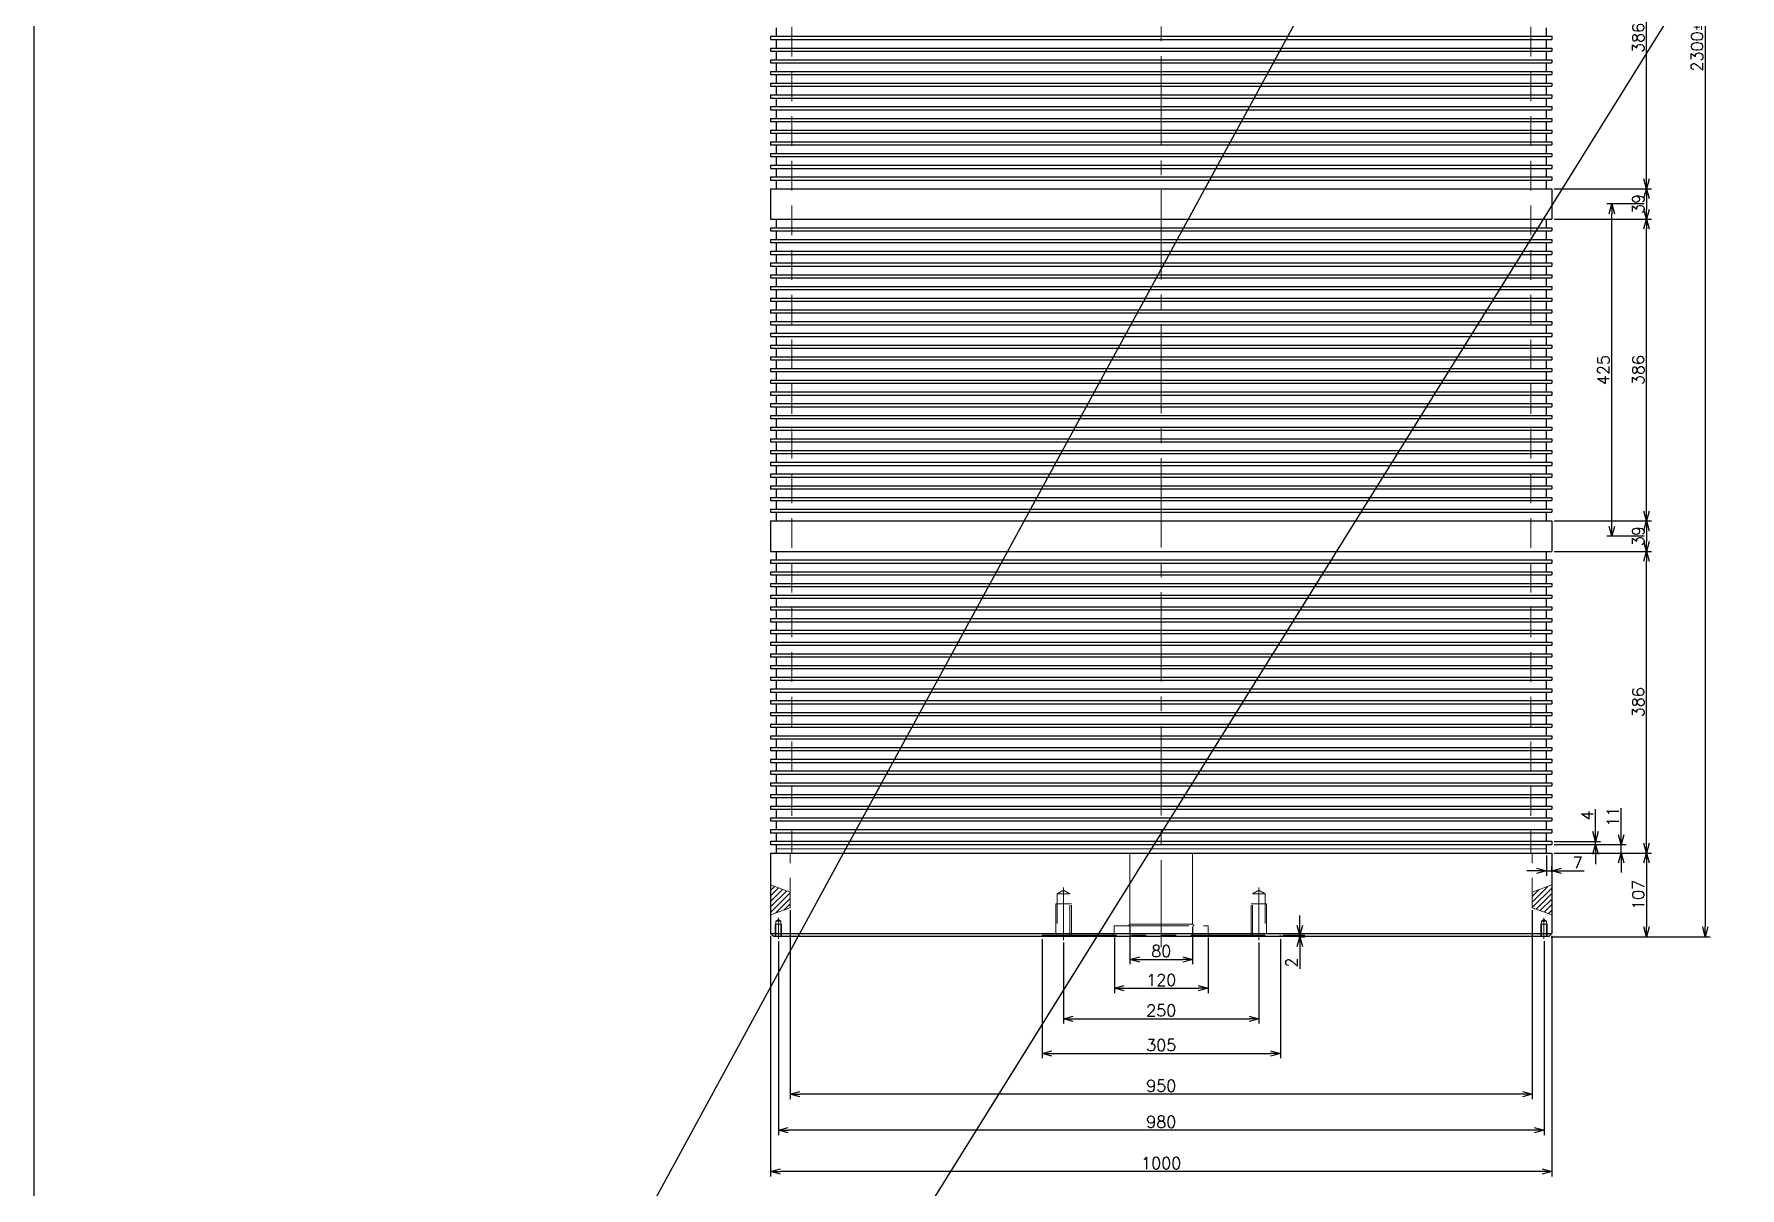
# Model space of a CAD drawing. Header units: millimetres. Extents: x -16130 to 36813, y -8099 to 27484.
# Drawn here: x -184 to 2000, y 17431 to 18907 of the extents above; entities that cross this region are included whole.
import ezdxf

# ---------------------------------------------------------------- set-up
doc = ezdxf.new("R2010")
doc.units = ezdxf.units.MM
doc.header["$LTSCALE"] = 6
doc.header["$PDMODE"] = 99
doc.header["$PDSIZE"] = 1
for name, pattern in [('CENTER2', [28.575, 19.05, -3.175, 3.175, -3.175]), ('HIDDEN', [9.525, 6.35, -3.175]), ('PHANTOM2', [31.75, 15.875, -3.175, 3.175, -3.175, 3.175, -3.175])]:
    doc.linetypes.add(name, pattern=pattern)
for name, color, linetype, lineweight in [('04_HIDDEN', 2, 'HIDDEN', 13), ('05_CENTER', 4, 'CENTER2', 13), ('06_PHANTOM', 2, 'PHANTOM2', 13), ('08_DIM', 3, 'Continuous', 13)]:
    doc.layers.add(name, color=color, linetype=linetype, lineweight=lineweight)
doc.layers.add('10_DRAFT', color=8, linetype='Continuous', lineweight=0, plot=False)
doc.styles.add('KSS_TXT', font='txt.shx', dxfattribs={"bigfont": 'extfont2.shx'})
doc.dimstyles.new('KSS_DIM', dxfattribs={"dimtxt": 3, "dimasz": 2.5, "dimexe": 1.25, "dimexo": 0.625, "dimtad": 1, "dimdsep": 46, "dimtxsty": 'KSS_TXT', "dimblk": 'OPEN30', "dimcen": 0, "dimazin": 2, "dimtfac": 0.75, "dimtmove": 0, "dimatfit": 3, "dimldrblk": 'OPEN30', "dimfxl": 1, "dimtolj": 1, "dimarcsym": 0})
pattern_1 = [(45, (-1256.782, -15543.1433), (-3.5355339, 3.5355339), [])]

# ---------------------------------------------------------------- blocks, each defined once
blk = doc.blocks.new('_Open30')
at = {"color": 0, "linetype": 'ByBlock', "lineweight": -2}
for p, q in [((-1, 0.27), (0, 0)), ((0, 0), (-1, -0.27)), ((0, 0), (-1, 0))]:
    blk.add_line(p, q, dxfattribs=at)
blk = doc.blocks.new('*D661')
at = {"layer": '08_DIM', "color": 0, "lineweight": -2, "transparency": 16777216}
for p, q in [((1133.8, 17744.6), (1133.8, 17640.9)), ((1383.8, 17744.6), (1383.8, 17640.9)), ((1146.3, 17647.1), (1371.3, 17647.1))]:
    blk.add_line(p, q, dxfattribs=at)
at = {"layer": 'Defpoints', "color": 0, "transparency": 16777216}
for p in [(1133.8, 17747.7), (1383.8, 17747.7), (1383.8, 17647.1)]:
    blk.add_point(p, dxfattribs=at)
at = {"layer": '08_DIM', "color": 0, "lineweight": -2, "transparency": 16777216, "xscale": 12.5, "yscale": 12.5, "zscale": 12.5, "rotation": 180}
blk.add_blockref('_Open30', (1133.8, 17647.1), dxfattribs=at)
at = {"layer": '08_DIM', "color": 0, "lineweight": -2, "transparency": 16777216, "xscale": 12.5, "yscale": 12.5, "zscale": 12.5}
blk.add_blockref('_Open30', (1383.8, 17647.1), dxfattribs=at)
at = {"layer": '08_DIM', "color": 0, "transparency": 16777216, "insert": (1258.8, 17657.7), "char_height": 15, "attachment_point": 5, "style": 'KSS_TXT'}
blk.add_mtext('\\A1;250', dxfattribs=at)
blk = doc.blocks.new('*D842')
at = {"layer": '08_DIM', "color": 0, "lineweight": -2, "transparency": 16777216}
for p, q in [((1436.4, 17766.6), (1436.4, 17779.1)), ((1414.4, 17754.1), (1442.7, 17754.1)), ((1436.4, 17754.1), (1436.4, 17752.1)), ((1437.3, 17752.1), (1442.7, 17752.1)), ((1436.4, 17739.6), (1436.4, 17710.9))]:
    blk.add_line(p, q, dxfattribs=at)
at = {"layer": 'Defpoints', "color": 0, "transparency": 16777216}
for p in [(1411.3, 17754.1), (1434.2, 17752.1), (1436.4, 17752.1)]:
    blk.add_point(p, dxfattribs=at)
at = {"layer": '08_DIM', "color": 0, "lineweight": -2, "transparency": 16777216, "xscale": 12.5, "yscale": 12.5, "zscale": 12.5}
for p, rotation in [((1436.4, 17754.1), 270), ((1436.4, 17752.1), 90)]:
    blk.add_blockref('_Open30', p, dxfattribs=dict(at, rotation=rotation))
at = {"layer": '08_DIM', "color": 0, "transparency": 16777216, "insert": (1425.8, 17719), "char_height": 15, "attachment_point": 5, "rotation": 90, "style": 'KSS_TXT'}
blk.add_mtext('\\A1;2', dxfattribs=at)
blk = doc.blocks.new('*D843')
at = {"layer": '08_DIM', "color": 0, "lineweight": -2, "transparency": 16777216}
for p, q in [((1198.8, 17751), (1198.8, 17679.8)), ((1318.8, 17751), (1318.8, 17679.8)), ((1211.3, 17686.1), (1306.3, 17686.1))]:
    blk.add_line(p, q, dxfattribs=at)
at = {"layer": 'Defpoints', "color": 0, "transparency": 16777216}
for p in [(1198.8, 17754.1), (1318.8, 17754.1), (1318.8, 17686.1)]:
    blk.add_point(p, dxfattribs=at)
at = {"layer": '08_DIM', "color": 0, "lineweight": -2, "transparency": 16777216, "xscale": 12.5, "yscale": 12.5, "zscale": 12.5, "rotation": 180}
blk.add_blockref('_Open30', (1198.8, 17686.1), dxfattribs=at)
at = {"layer": '08_DIM', "color": 0, "lineweight": -2, "transparency": 16777216, "xscale": 12.5, "yscale": 12.5, "zscale": 12.5}
blk.add_blockref('_Open30', (1318.8, 17686.1), dxfattribs=at)
at = {"layer": '08_DIM', "color": 0, "transparency": 16777216, "insert": (1258.8, 17696.7), "char_height": 15, "attachment_point": 5, "style": 'KSS_TXT'}
blk.add_mtext('\\A1;120', dxfattribs=at)
blk = doc.blocks.new('*D844')
at = {"layer": '08_DIM', "color": 0, "lineweight": -2, "transparency": 16777216}
for p, q in [((1106.3, 17749), (1106.3, 17596.5)), ((1411.3, 17749), (1411.3, 17596.5)), ((1118.8, 17602.8), (1398.8, 17602.8))]:
    blk.add_line(p, q, dxfattribs=at)
at = {"layer": 'Defpoints', "color": 0, "transparency": 16777216}
for p in [(1106.3, 17752.1), (1411.3, 17752.1), (1411.3, 17602.8)]:
    blk.add_point(p, dxfattribs=at)
at = {"layer": '08_DIM', "color": 0, "lineweight": -2, "transparency": 16777216, "xscale": 12.5, "yscale": 12.5, "zscale": 12.5, "rotation": 180}
blk.add_blockref('_Open30', (1106.3, 17602.8), dxfattribs=at)
at = {"layer": '08_DIM', "color": 0, "lineweight": -2, "transparency": 16777216, "xscale": 12.5, "yscale": 12.5, "zscale": 12.5}
blk.add_blockref('_Open30', (1411.3, 17602.8), dxfattribs=at)
at = {"layer": '08_DIM', "color": 0, "transparency": 16777216, "insert": (1258.8, 17613.4), "char_height": 15, "attachment_point": 5, "style": 'KSS_TXT'}
blk.add_mtext('\\A1;305', dxfattribs=at)
blk = doc.blocks.new('A$C28E10C10_1_1_1')
h = blk.add_hatch()
h.set_pattern_fill('_USER', color=3, scale=5, angle=225, style=0, pattern_type=0)
h.set_pattern_definition(pattern_1)
h.paths.add_polyline_path([(-500, 25.9), (-475, 35), (-475, 55), (-500, 64.1)])
h = blk.add_hatch()
h.set_pattern_fill('_USER', color=3, scale=5, angle=315, style=0, pattern_type=0)
h.set_pattern_definition(pattern_1)
h.paths.add_polyline_path([(500, 25.9), (475, 35), (475, 55), (500, 64.1)])
at = {"color": 0}
for p, q in [((-493, 1161), (-493, 1150)), ((493, 1161), (493, 1150)), ((-500, 1150), (500, 1150)), ((-500, 1150), (-500, 1146)), ((-500, 1146), (500, 1146)), ((-493, 1146), (-493, 1135)), ((493, 1146), (493, 1135)), ((500, 1150), (500, 1146)), ((-500, 1135), (500, 1135)), ((-500, 1135), (-500, 1131)), ((-500, 1131), (500, 1131)), ((-500, 1120), (500, 1120)), ((-500, 1120), (-500, 1116)), ((-500, 1116), (500, 1116)), ((-493, 1131), (-493, 1120)), ((-493, 1116), (-493, 1105)), ((493, 1131), (493, 1120)), ((493, 1116), (493, 1105)), ((500, 1135), (500, 1131)), ((500, 1120), (500, 1116)), ((-500, 1105), (500, 1105)), ((-500, 1105), (-500, 1101)), ((-500, 1101), (500, 1101)), ((-493, 1101), (-493, 1090)), ((493, 1101), (493, 1090)), ((500, 1105), (500, 1101)), ((-500, 1090), (500, 1090)), ((-500, 1090), (-500, 1086)), ((-500, 1086), (500, 1086)), ((-500, 1075), (500, 1075)), ((-500, 1075), (-500, 1071)), ((-500, 1071), (500, 1071)), ((-493, 1086), (-493, 1075)), ((-493, 1071), (-493, 1060)), ((493, 1086), (493, 1075)), ((493, 1071), (493, 1060)), ((500, 1090), (500, 1086)), ((500, 1075), (500, 1071)), ((-500, 1060), (500, 1060)), ((-500, 1060), (-500, 1056)), ((-500, 1056), (500, 1056)), ((-493, 1056), (-493, 1045)), ((493, 1056), (493, 1045)), ((500, 1060), (500, 1056)), ((-500, 1045), (500, 1045)), ((-500, 1045), (-500, 1041)), ((-500, 1041), (500, 1041)), ((-500, 1030), (500, 1030)), ((-500, 1030), (-500, 1026)), ((-493, 1041), (-493, 1030)), ((493, 1041), (493, 1030)), ((500, 1045), (500, 1041)), ((500, 1030), (500, 1026)), ((-500, 1026), (500, 1026)), ((-500, 1015), (500, 1015)), ((-500, 1015), (-500, 1011)), ((-500, 1011), (500, 1011)), ((-493, 1026), (-493, 1015)), ((-493, 1011), (-493, 1000)), ((493, 1026), (493, 1015)), ((493, 1011), (493, 1000)), ((500, 1015), (500, 1011)), ((-500, 1000), (500, 1000)), ((-500, 1000), (-500, 996)), ((-500, 996), (500, 996)), ((-500, 985), (500, 985)), ((-500, 985), (-500, 981)), ((-493, 996), (-493, 985)), ((493, 996), (493, 985)), ((500, 1000), (500, 996)), ((500, 985), (500, 981)), ((-500, 981), (500, 981)), ((-500, 970), (500, 970)), ((-500, 970), (-500, 966)), ((-500, 966), (500, 966)), ((-493, 981), (-493, 970)), ((-493, 966), (-493, 955)), ((493, 981), (493, 970)), ((493, 966), (493, 955)), ((500, 970), (500, 966)), ((-500, 955), (-500, 916)), ((-500, 955), (500, 955)), ((500, 955), (500, 916)), ((-500, 916), (500, 916)), ((-500, 916), (500, 916)), ((-500, 905), (-500, 901)), ((-500, 905), (500, 905)), ((-500, 901), (500, 901)), ((-493, 916), (-493, 905)), ((-493, 901), (-493, 890)), ((493, 916), (493, 905)), ((493, 901), (493, 890)), ((500, 905), (500, 901)), ((-500, 890), (-500, 886)), ((-500, 890), (500, 890)), ((-500, 886), (500, 886)), ((-500, 875), (500, 875)), ((-500, 875), (-500, 871)), ((-493, 886), (-493, 875)), ((493, 886), (493, 875)), ((500, 890), (500, 886)), ((500, 875), (500, 871)), ((-500, 871), (500, 871)), ((-500, 860), (500, 860)), ((-500, 860), (-500, 856)), ((-500, 856), (500, 856)), ((-493, 871), (-493, 860)), ((-493, 856), (-493, 845)), ((493, 871), (493, 860)), ((493, 856), (493, 845)), ((500, 860), (500, 856)), ((-500, 845), (500, 845)), ((-500, 845), (-500, 841)), ((-500, 841), (500, 841)), ((-500, 830), (500, 830)), ((-500, 830), (-500, 826)), ((-493, 841), (-493, 830)), ((493, 841), (493, 830)), ((500, 845), (500, 841)), ((500, 830), (500, 826)), ((-500, 826), (500, 826)), ((-500, 815), (500, 815)), ((-500, 815), (-500, 811)), ((-500, 811), (500, 811)), ((-493, 826), (-493, 815)), ((-493, 811), (-493, 800)), ((493, 826), (493, 815)), ((493, 811), (493, 800)), ((500, 815), (500, 811)), ((-500, 800), (500, 800)), ((-500, 800), (-500, 796)), ((-500, 796), (500, 796)), ((-493, 796), (-493, 785)), ((493, 796), (493, 785)), ((500, 800), (500, 796)), ((-500, 785), (500, 785)), ((-500, 785), (-500, 781)), ((-500, 781), (500, 781)), ((-500, 770), (500, 770)), ((-500, 770), (-500, 766)), ((-500, 766), (500, 766)), ((-493, 781), (-493, 770)), ((-493, 766), (-493, 755)), ((493, 781), (493, 770)), ((493, 766), (493, 755)), ((500, 785), (500, 781)), ((500, 770), (500, 766)), ((-500, 755), (500, 755)), ((-500, 755), (-500, 751)), ((-500, 751), (500, 751)), ((-493, 751), (-493, 740)), ((493, 751), (493, 740)), ((500, 755), (500, 751)), ((-500, 740), (500, 740)), ((-500, 740), (-500, 736)), ((-500, 736), (500, 736)), ((-500, 725), (500, 725)), ((-500, 725), (-500, 721)), ((-500, 721), (500, 721)), ((-493, 736), (-493, 725)), ((-493, 721), (-493, 710)), ((493, 736), (493, 725)), ((493, 721), (493, 710)), ((500, 740), (500, 736)), ((500, 725), (500, 721)), ((-500, 710), (500, 710)), ((-500, 710), (-500, 706)), ((-500, 706), (500, 706)), ((-493, 706), (-493, 695)), ((493, 706), (493, 695)), ((500, 710), (500, 706)), ((-500, 695), (500, 695)), ((-500, 695), (-500, 691)), ((-500, 691), (500, 691)), ((-500, 680), (500, 680)), ((-500, 680), (-500, 676)), ((-493, 691), (-493, 680)), ((493, 691), (493, 680)), ((500, 695), (500, 691)), ((500, 680), (500, 676)), ((-500, 676), (500, 676)), ((-500, 665), (500, 665)), ((-500, 665), (-500, 661)), ((-500, 661), (500, 661)), ((-493, 676), (-493, 665)), ((-493, 661), (-493, 650)), ((493, 676), (493, 665)), ((493, 661), (493, 650)), ((500, 665), (500, 661)), ((-500, 650), (500, 650)), ((-500, 650), (-500, 646)), ((-500, 646), (500, 646)), ((-500, 635), (500, 635)), ((-500, 635), (-500, 631)), ((-493, 646), (-493, 635)), ((493, 646), (493, 635)), ((500, 650), (500, 646)), ((500, 635), (500, 631)), ((-500, 631), (500, 631)), ((-500, 620), (500, 620)), ((-500, 620), (-500, 616)), ((-500, 616), (500, 616)), ((-493, 631), (-493, 620)), ((-493, 616), (-493, 605)), ((493, 631), (493, 620)), ((493, 616), (493, 605)), ((500, 620), (500, 616)), ((-500, 605), (500, 605)), ((-500, 605), (-500, 601)), ((-500, 601), (500, 601)), ((-500, 590), (500, 590)), ((-500, 590), (-500, 586)), ((-493, 601), (-493, 590)), ((493, 601), (493, 590)), ((500, 605), (500, 601)), ((500, 590), (500, 586)), ((-500, 586), (500, 586)), ((-500, 575), (500, 575)), ((-500, 575), (-500, 571)), ((-500, 571), (500, 571)), ((-493, 586), (-493, 575)), ((-493, 571), (-493, 560)), ((493, 586), (493, 575)), ((493, 571), (493, 560)), ((500, 575), (500, 571)), ((-500, 560), (500, 560)), ((-500, 560), (-500, 556)), ((-500, 556), (500, 556)), ((-493, 556), (-493, 545)), ((493, 556), (493, 545)), ((500, 560), (500, 556)), ((-500, 545), (500, 545)), ((-500, 545), (-500, 541)), ((-500, 541), (500, 541)), ((-500, 530), (-500, 491)), ((-500, 530), (500, 530)), ((-493, 541), (-493, 530)), ((493, 541), (493, 530)), ((500, 545), (500, 541)), ((500, 530), (500, 491)), ((-500, 491), (500, 491)), ((-500, 491), (500, 491)), ((-493, 491), (-493, 480)), ((493, 491), (493, 480)), ((-500, 480), (-500, 476)), ((-500, 480), (500, 480)), ((-500, 476), (500, 476)), ((-500, 465), (-500, 461)), ((-500, 465), (500, 465)), ((-500, 461), (500, 461)), ((-493, 476), (-493, 465)), ((-493, 461), (-493, 450)), ((493, 476), (493, 465)), ((493, 461), (493, 450)), ((500, 480), (500, 476)), ((500, 465), (500, 461)), ((-500, 450), (500, 450)), ((-500, 450), (-500, 446)), ((-500, 446), (500, 446)), ((-493, 446), (-493, 435)), ((493, 446), (493, 435)), ((500, 450), (500, 446)), ((-500, 435), (500, 435)), ((-500, 435), (-500, 431)), ((-500, 431), (500, 431)), ((-500, 420), (500, 420)), ((-500, 420), (-500, 416)), ((-500, 416), (500, 416)), ((-493, 431), (-493, 420)), ((-493, 416), (-493, 405)), ((493, 431), (493, 420)), ((493, 416), (493, 405)), ((500, 435), (500, 431)), ((500, 420), (500, 416)), ((-500, 405), (500, 405)), ((-500, 405), (-500, 401)), ((-500, 401), (500, 401)), ((-493, 401), (-493, 390)), ((493, 401), (493, 390)), ((500, 405), (500, 401)), ((-500, 390), (500, 390)), ((-500, 390), (-500, 386)), ((-500, 386), (500, 386)), ((-500, 375), (500, 375)), ((-500, 375), (-500, 371)), ((-493, 386), (-493, 375)), ((493, 386), (493, 375)), ((500, 390), (500, 386)), ((500, 375), (500, 371)), ((-500, 371), (500, 371)), ((-500, 360), (500, 360)), ((-500, 360), (-500, 356)), ((-500, 356), (500, 356)), ((-493, 371), (-493, 360)), ((-493, 356), (-493, 345)), ((493, 371), (493, 360)), ((493, 356), (493, 345)), ((500, 360), (500, 356)), ((-500, 345), (500, 345)), ((-500, 345), (-500, 341)), ((-500, 341), (500, 341)), ((-500, 330), (500, 330)), ((-500, 330), (-500, 326)), ((-493, 341), (-493, 330)), ((493, 341), (493, 330)), ((500, 345), (500, 341)), ((500, 330), (500, 326)), ((-500, 326), (500, 326)), ((-500, 315), (500, 315)), ((-500, 315), (-500, 311)), ((-500, 311), (500, 311)), ((-493, 326), (-493, 315)), ((-493, 311), (-493, 300)), ((493, 326), (493, 315)), ((493, 311), (493, 300)), ((500, 315), (500, 311)), ((-500, 300), (500, 300)), ((-500, 300), (-500, 296)), ((-500, 296), (500, 296)), ((-500, 285), (500, 285)), ((-500, 285), (-500, 281)), ((-493, 296), (-493, 285)), ((493, 296), (493, 285)), ((500, 300), (500, 296)), ((500, 285), (500, 281)), ((-500, 281), (500, 281)), ((-500, 270), (500, 270)), ((-500, 270), (-500, 266)), ((-500, 266), (500, 266)), ((-493, 281), (-493, 270)), ((-493, 266), (-493, 255)), ((493, 281), (493, 270)), ((493, 266), (493, 255)), ((500, 270), (500, 266)), ((-500, 255), (500, 255)), ((-500, 255), (-500, 251)), ((-500, 251), (500, 251)), ((-493, 251), (-493, 240)), ((493, 251), (493, 240)), ((500, 255), (500, 251)), ((-500, 240), (500, 240)), ((-500, 240), (-500, 236)), ((-500, 236), (500, 236)), ((-500, 225), (500, 225)), ((-500, 225), (-500, 221)), ((-500, 221), (500, 221)), ((-493, 236), (-493, 225)), ((-493, 221), (-493, 210)), ((493, 236), (493, 225)), ((493, 221), (493, 210)), ((500, 240), (500, 236)), ((500, 225), (500, 221)), ((-500, 210), (500, 210)), ((-500, 210), (-500, 206)), ((-500, 206), (500, 206)), ((-493, 206), (-493, 195)), ((493, 206), (493, 195)), ((500, 210), (500, 206)), ((-500, 195), (500, 195)), ((-500, 195), (-500, 191)), ((-500, 191), (500, 191)), ((-500, 180), (500, 180)), ((-500, 180), (-500, 176)), ((-500, 176), (500, 176)), ((-493, 191), (-493, 180)), ((-493, 176), (-493, 165)), ((493, 191), (493, 180)), ((493, 176), (493, 165)), ((500, 195), (500, 191)), ((500, 180), (500, 176)), ((-500, 165), (500, 165)), ((-500, 165), (-500, 161)), ((-500, 161), (500, 161)), ((-493, 161), (-493, 150)), ((493, 161), (493, 150)), ((500, 165), (500, 161)), ((-500, 150), (500, 150)), ((-500, 150), (-500, 146)), ((-500, 146), (500, 146)), ((-500, 135), (500, 135)), ((-500, 135), (-500, 131)), ((-493, 146), (-493, 135)), ((493, 146), (493, 135)), ((500, 150), (500, 146)), ((500, 135), (500, 131)), ((-500, 131), (500, 131)), ((-500, 120), (500, 120)), ((-500, 120), (-500, 116)), ((-500, 116), (500, 116)), ((-493, 131), (-493, 120)), ((-493, 116), (-493, 105)), ((493, 131), (493, 120)), ((493, 116), (493, 105)), ((500, 120), (500, 116)), ((-500, 105), (500, 105)), ((-500, 105), (-500, 2)), ((500, 105), (500, 2)), ((-500, 2), (500, 2)), ((-500, 2), (-496, -2)), ((496, -2), (500, 2)), ((496, -2), (-496, -2))]:
    blk.add_line(p, q, dxfattribs=at)
at = {"layer": '04_HIDDEN'}
for p, q in [((-473, 2191), (-473, 105)), ((473, 2191), (473, 105)), ((475, 105), (-475, 105)), ((-475, 35), (-475, 105)), ((475, 35), (475, 105)), ((-500, 64.1), (-475, 55)), ((-133, 53), (-125, 57.6)), ((-133, 53), (-133, 0)), ((-133, 53), (-117, 53)), ((-125, 57.6), (-117, 53)), ((-117, 0), (-117, 53)), ((125, 57.6), (117, 53)), ((117, 0), (117, 53)), ((133, 53), (117, 53)), ((133, 53), (125, 57.6)), ((133, 53), (133, 0)), ((500, 64.1), (475, 55)), ((-500, 25.9), (-475, 35)), ((-135, 40), (-135, 0)), ((-115, 40), (-135, 40)), ((-115, 0), (-115, 40)), ((115, 0), (115, 40)), ((115, 40), (135, 40)), ((135, 40), (135, 0)), ((500, 25.9), (475, 35)), ((-494, 14), (-494, -2)), ((-494, 14), (-486, 14)), ((-490, 19.9), (-493.2, 18)), ((-493.2, 18), (-493.2, -2)), ((-493.2, 18), (-486.7, 18)), ((-486.7, 18), (-490, 19.9)), ((-486.7, 18), (-486.7, -2)), ((-486, 14), (-486, -2)), ((486, 14), (486, -2)), ((494, 14), (486, 14)), ((486.7, 18), (490, 19.9)), ((486.7, 18), (486.7, -2)), ((493.2, 18), (486.7, 18)), ((490, 19.9), (493.2, 18)), ((493.2, 18), (493.2, -2)), ((494, 14), (494, -2))]:
    blk.add_line(p, q, dxfattribs=at)
at = {"layer": '05_CENTER'}
for p, q in [((0, 2324.7), (0, -15.5)), ((-125, -6.4), (-125, 60.9)), ((125, -6.4), (125, 60.9)), ((-490, 21.9), (-490, -4.7)), ((490, 21.9), (490, -4.7))]:
    blk.add_line(p, q, dxfattribs=at)
at = {"layer": '06_PHANTOM'}
for p, q in [((-40, 105), (-40, 14)), ((40, 105), (40, 14)), ((-152.5, 0), (-152.5, -2)), ((-152.5, 0), (152.5, 0)), ((-60, 2), (-62, 0)), ((-60, 12), (-60, 2)), ((-60, 12), (60, 12)), ((60, 2), (-60, 2)), ((-40, 14), (-42, 12)), ((-40, 14), (40, 14)), ((40, 14), (42, 12)), ((60, 12), (60, 2)), ((60, 2), (62, 0)), ((152.5, 0), (152.5, -2))]:
    blk.add_line(p, q, dxfattribs=at)
at = {"layer": '08_DIM'}
for p, q in [((-500, 64.1), (-500, 25.9)), ((500, 64.1), (500, 25.9))]:
    blk.add_line(p, q, dxfattribs=at)
at = {"layer": '10_DRAFT'}
blk.add_line((493, 110.5), (-493, 110.5), dxfattribs=at)
blk = doc.blocks.new('*D846')
at = {"layer": '08_DIM', "color": 0, "lineweight": -2, "transparency": 16777216}
for p, q in [((1849.9, 20052.1), (1961.6, 20052.1)), ((1955.3, 20039.6), (1955.3, 17764.6)), ((1757.9, 17752.1), (1961.6, 17752.1))]:
    blk.add_line(p, q, dxfattribs=at)
at = {"layer": 'Defpoints', "color": 0, "transparency": 16777216}
for p in [(1846.8, 20052.1), (1754.8, 17752.1), (1955.3, 17752.1)]:
    blk.add_point(p, dxfattribs=at)
at = {"layer": '08_DIM', "color": 0, "lineweight": -2, "transparency": 16777216, "xscale": 12.5, "yscale": 12.5, "zscale": 12.5}
for p, rotation in [((1955.3, 20052.1), 90), ((1955.3, 17752.1), 270)]:
    blk.add_blockref('_Open30', p, dxfattribs=dict(at, rotation=rotation))
at = {"layer": '08_DIM', "color": 0, "transparency": 16777216, "insert": (1944.7, 18902.1), "char_height": 15, "attachment_point": 5, "rotation": 90, "style": 'KSS_TXT'}
blk.add_mtext('\\A1;2300{\\H11.250000;%%p0.5}', dxfattribs=at)
blk = doc.blocks.new('*D848')
at = {"layer": '08_DIM', "color": 0, "lineweight": -2, "transparency": 16777216}
for p, q in [((1761.9, 18245.1), (1886.3, 18245.1)), ((1880, 17871.6), (1880, 18232.6)), ((1761.9, 17859.1), (1886.3, 17859.1))]:
    blk.add_line(p, q, dxfattribs=at)
at = {"layer": 'Defpoints', "color": 0, "transparency": 16777216}
for p in [(1758.8, 18245.1), (1880, 18245.1), (1758.8, 17859.1)]:
    blk.add_point(p, dxfattribs=at)
at = {"layer": '08_DIM', "color": 0, "lineweight": -2, "transparency": 16777216, "xscale": 12.5, "yscale": 12.5, "zscale": 12.5}
for p, rotation in [((1880, 18245.1), 90), ((1880, 17859.1), 270)]:
    blk.add_blockref('_Open30', p, dxfattribs=dict(at, rotation=rotation))
at = {"layer": '08_DIM', "color": 0, "transparency": 16777216, "insert": (1869.4, 18052.1), "char_height": 15, "attachment_point": 5, "rotation": 90, "style": 'KSS_TXT'}
blk.add_mtext('\\A1;386', dxfattribs=at)
blk = doc.blocks.new('*D855')
at = {"layer": '08_DIM', "color": 0, "lineweight": -2, "transparency": 16777216}
for p, q in [((1761.9, 17859.1), (1886.3, 17859.1)), ((1880, 17846.6), (1880, 17764.6)), ((1757.9, 17752.1), (1886.3, 17752.1))]:
    blk.add_line(p, q, dxfattribs=at)
at = {"layer": 'Defpoints', "color": 0, "transparency": 16777216}
for p in [(1758.8, 17859.1), (1754.8, 17752.1), (1880, 17752.1)]:
    blk.add_point(p, dxfattribs=at)
at = {"layer": '08_DIM', "color": 0, "lineweight": -2, "transparency": 16777216, "xscale": 12.5, "yscale": 12.5, "zscale": 12.5}
for p, rotation in [((1880, 17859.1), 90), ((1880, 17752.1), 270)]:
    blk.add_blockref('_Open30', p, dxfattribs=dict(at, rotation=rotation))
at = {"layer": '08_DIM', "color": 0, "transparency": 16777216, "insert": (1869.4, 17805.6), "char_height": 15, "attachment_point": 5, "rotation": 90, "style": 'KSS_TXT'}
blk.add_mtext('\\A1;107', dxfattribs=at)
blk = doc.blocks.new('*D1056')
at = {"layer": '08_DIM', "color": 0, "lineweight": -2, "transparency": 16777216}
for p, q in [((758.8, 17753), (758.8, 17445.4)), ((1758.8, 17753), (1758.8, 17445.4)), ((1746.3, 17451.7), (771.3, 17451.7))]:
    blk.add_line(p, q, dxfattribs=at)
at = {"layer": 'Defpoints', "color": 0, "transparency": 16777216}
for p in [(758.8, 17756.1), (1758.8, 17756.1), (758.8, 17451.7)]:
    blk.add_point(p, dxfattribs=at)
at = {"layer": '08_DIM', "color": 0, "lineweight": -2, "transparency": 16777216, "xscale": 12.5, "yscale": 12.5, "zscale": 12.5, "rotation": 180}
blk.add_blockref('_Open30', (758.8, 17451.7), dxfattribs=at)
at = {"layer": '08_DIM', "color": 0, "lineweight": -2, "transparency": 16777216, "xscale": 12.5, "yscale": 12.5, "zscale": 12.5}
blk.add_blockref('_Open30', (1758.8, 17451.7), dxfattribs=at)
at = {"layer": '08_DIM', "color": 0, "transparency": 16777216, "insert": (1258.8, 17462.3), "char_height": 15, "attachment_point": 5, "style": 'KSS_TXT'}
blk.add_mtext('\\A1;1000', dxfattribs=at)
blk = doc.blocks.new('*D1057')
at = {"layer": '08_DIM', "color": 0, "lineweight": -2, "transparency": 16777216}
for p, q in [((1847.5, 17882.6), (1847.5, 17916.4)), ((1761.9, 17870.1), (1853.8, 17870.1)), ((1847.5, 17859.1), (1847.5, 17870.1)), ((1761.9, 17859.1), (1853.8, 17859.1)), ((1847.5, 17846.6), (1847.5, 17834.1))]:
    blk.add_line(p, q, dxfattribs=at)
at = {"layer": 'Defpoints', "color": 0, "transparency": 16777216}
for p in [(1758.8, 17870.1), (1847.5, 17870.1), (1758.8, 17859.1)]:
    blk.add_point(p, dxfattribs=at)
at = {"layer": '08_DIM', "color": 0, "lineweight": -2, "transparency": 16777216, "xscale": 12.5, "yscale": 12.5, "zscale": 12.5}
for p, rotation in [((1847.5, 17870.1), 270), ((1847.5, 17859.1), 90)]:
    blk.add_blockref('_Open30', p, dxfattribs=dict(at, rotation=rotation))
at = {"layer": '08_DIM', "color": 0, "transparency": 16777216, "insert": (1836.9, 17905.8), "char_height": 15, "attachment_point": 5, "rotation": 90, "style": 'KSS_TXT'}
blk.add_mtext('\\A1;11', dxfattribs=at)
blk = doc.blocks.new('*D1058')
at = {"layer": '08_DIM', "color": 0, "lineweight": -2, "transparency": 16777216}
for p, q in [((1751.8, 17856), (1751.8, 17830)), ((1758.8, 17834.8), (1758.8, 17842.5)), ((1739.3, 17836.3), (1726.8, 17836.3)), ((1751.8, 17836.3), (1758.8, 17836.3)), ((1758.8, 17836.3), (1800, 17836.3)), ((1771.3, 17836.3), (1783.8, 17836.3))]:
    blk.add_line(p, q, dxfattribs=at)
at = {"layer": 'Defpoints', "color": 0, "transparency": 16777216}
for p in [(1751.8, 17859.1), (1758.8, 17836.3), (1758.8, 17831.6)]:
    blk.add_point(p, dxfattribs=at)
at = {"layer": '08_DIM', "color": 0, "lineweight": -2, "transparency": 16777216, "xscale": 12.5, "yscale": 12.5, "zscale": 12.5}
blk.add_blockref('_Open30', (1751.8, 17836.3), dxfattribs=at)
at = {"layer": '08_DIM', "color": 0, "lineweight": -2, "transparency": 16777216, "xscale": 12.5, "yscale": 12.5, "zscale": 12.5, "rotation": 180}
blk.add_blockref('_Open30', (1758.8, 17836.3), dxfattribs=at)
at = {"layer": '08_DIM', "color": 0, "transparency": 16777216, "insert": (1791.9, 17846.9), "char_height": 15, "attachment_point": 5, "style": 'KSS_TXT'}
blk.add_mtext('\\A1;7', dxfattribs=at)
blk = doc.blocks.new('*D1059')
at = {"layer": '08_DIM', "color": 0, "lineweight": -2, "transparency": 16777216}
for p, q in [((1814.8, 17886.6), (1814.8, 17915.4)), ((1761.9, 17874.1), (1821.1, 17874.1)), ((1761.9, 17870.1), (1821.1, 17870.1)), ((1814.8, 17870.1), (1814.8, 17874.1)), ((1814.8, 17857.6), (1814.8, 17845.1))]:
    blk.add_line(p, q, dxfattribs=at)
at = {"layer": 'Defpoints', "color": 0, "transparency": 16777216}
for p in [(1758.8, 17874.1), (1758.8, 17870.1), (1814.8, 17874.1)]:
    blk.add_point(p, dxfattribs=at)
at = {"layer": '08_DIM', "color": 0, "lineweight": -2, "transparency": 16777216, "xscale": 12.5, "yscale": 12.5, "zscale": 12.5}
for p, rotation in [((1814.8, 17874.1), 270), ((1814.8, 17870.1), 90)]:
    blk.add_blockref('_Open30', p, dxfattribs=dict(at, rotation=rotation))
at = {"layer": '08_DIM', "color": 0, "transparency": 16777216, "insert": (1804.2, 17907.3), "char_height": 15, "attachment_point": 5, "rotation": 90, "style": 'KSS_TXT'}
blk.add_mtext('\\A1;4', dxfattribs=at)
blk = doc.blocks.new('*D1060')
at = {"layer": '08_DIM', "color": 0, "lineweight": -2, "transparency": 16777216}
for p, q in [((1761.9, 18284.1), (1886.3, 18284.1)), ((1880, 18271.6), (1880, 18257.6)), ((1761.9, 18245.1), (1886.3, 18245.1))]:
    blk.add_line(p, q, dxfattribs=at)
at = {"layer": 'Defpoints', "color": 0, "transparency": 16777216}
for p in [(1758.8, 18284.1), (1758.8, 18245.1), (1880, 18245.1)]:
    blk.add_point(p, dxfattribs=at)
at = {"layer": '08_DIM', "color": 0, "lineweight": -2, "transparency": 16777216, "xscale": 12.5, "yscale": 12.5, "zscale": 12.5}
for p, rotation in [((1880, 18284.1), 90), ((1880, 18245.1), 270)]:
    blk.add_blockref('_Open30', p, dxfattribs=dict(at, rotation=rotation))
at = {"layer": '08_DIM', "color": 0, "transparency": 16777216, "insert": (1869.4, 18264.6), "char_height": 15, "attachment_point": 5, "rotation": 90, "style": 'KSS_TXT'}
blk.add_mtext('\\A1;39', dxfattribs=at)
blk = doc.blocks.new('*D1063')
at = {"layer": '08_DIM', "color": 0, "lineweight": -2, "transparency": 16777216}
for p, q in [((1761.9, 18670.1), (1886.3, 18670.1)), ((1880, 18296.6), (1880, 18657.6)), ((1761.9, 18284.1), (1886.3, 18284.1))]:
    blk.add_line(p, q, dxfattribs=at)
at = {"layer": 'Defpoints', "color": 0, "transparency": 16777216}
for p in [(1758.8, 18670.1), (1880, 18670.1), (1758.8, 18284.1)]:
    blk.add_point(p, dxfattribs=at)
at = {"layer": '08_DIM', "color": 0, "lineweight": -2, "transparency": 16777216, "xscale": 12.5, "yscale": 12.5, "zscale": 12.5}
for p, rotation in [((1880, 18670.1), 90), ((1880, 18284.1), 270)]:
    blk.add_blockref('_Open30', p, dxfattribs=dict(at, rotation=rotation))
at = {"layer": '08_DIM', "color": 0, "transparency": 16777216, "insert": (1869.4, 18477.1), "char_height": 15, "attachment_point": 5, "rotation": 90, "style": 'KSS_TXT'}
blk.add_mtext('\\A1;386', dxfattribs=at)
blk = doc.blocks.new('*D1064')
at = {"layer": '08_DIM', "color": 0, "lineweight": -2, "transparency": 16777216}
for p, q in [((1761.9, 18709.1), (1886.3, 18709.1)), ((1880, 18696.6), (1880, 18682.6)), ((1761.9, 18670.1), (1886.3, 18670.1))]:
    blk.add_line(p, q, dxfattribs=at)
at = {"layer": 'Defpoints', "color": 0, "transparency": 16777216}
for p in [(1758.8, 18709.1), (1758.8, 18670.1), (1880, 18670.1)]:
    blk.add_point(p, dxfattribs=at)
at = {"layer": '08_DIM', "color": 0, "lineweight": -2, "transparency": 16777216, "xscale": 12.5, "yscale": 12.5, "zscale": 12.5}
for p, rotation in [((1880, 18709.1), 90), ((1880, 18670.1), 270)]:
    blk.add_blockref('_Open30', p, dxfattribs=dict(at, rotation=rotation))
at = {"layer": '08_DIM', "color": 0, "transparency": 16777216, "insert": (1869.4, 18689.6), "char_height": 15, "attachment_point": 5, "rotation": 90, "style": 'KSS_TXT'}
blk.add_mtext('\\A1;39', dxfattribs=at)
blk = doc.blocks.new('*D1065')
at = {"layer": '08_DIM', "color": 0, "lineweight": -2, "transparency": 16777216}
for p, q in [((1761.9, 19095.1), (1886.3, 19095.1)), ((1880, 18721.6), (1880, 19082.6)), ((1761.9, 18709.1), (1886.3, 18709.1))]:
    blk.add_line(p, q, dxfattribs=at)
at = {"layer": 'Defpoints', "color": 0, "transparency": 16777216}
for p in [(1758.8, 19095.1), (1880, 19095.1), (1758.8, 18709.1)]:
    blk.add_point(p, dxfattribs=at)
at = {"layer": '08_DIM', "color": 0, "lineweight": -2, "transparency": 16777216, "xscale": 12.5, "yscale": 12.5, "zscale": 12.5}
for p, rotation in [((1880, 19095.1), 90), ((1880, 18709.1), 270)]:
    blk.add_blockref('_Open30', p, dxfattribs=dict(at, rotation=rotation))
at = {"layer": '08_DIM', "color": 0, "transparency": 16777216, "insert": (1869.4, 18902.1), "char_height": 15, "attachment_point": 5, "rotation": 90, "style": 'KSS_TXT'}
blk.add_mtext('\\A1;386', dxfattribs=at)
blk = doc.blocks.new('*D1072')
at = {"layer": '08_DIM', "color": 0, "lineweight": -2, "transparency": 16777216}
for p, q in [((1876.9, 18689.6), (1829.3, 18689.6)), ((1835.6, 18277.1), (1835.6, 18677.1)), ((1876.9, 18264.6), (1829.3, 18264.6))]:
    blk.add_line(p, q, dxfattribs=at)
at = {"layer": 'Defpoints', "color": 0, "transparency": 16777216}
for p in [(1835.6, 18689.6), (1880, 18689.6), (1880, 18264.6)]:
    blk.add_point(p, dxfattribs=at)
at = {"layer": '08_DIM', "color": 0, "lineweight": -2, "transparency": 16777216, "xscale": 12.5, "yscale": 12.5, "zscale": 12.5}
for p, rotation in [((1835.6, 18689.6), 90), ((1835.6, 18264.6), 270)]:
    blk.add_blockref('_Open30', p, dxfattribs=dict(at, rotation=rotation))
at = {"layer": '08_DIM', "color": 0, "transparency": 16777216, "insert": (1824.9, 18477.1), "char_height": 15, "attachment_point": 5, "rotation": 90, "style": 'KSS_TXT'}
blk.add_mtext('\\A1;425', dxfattribs=at)
blk = doc.blocks.new('*D1190')
at = {"layer": '08_DIM', "color": 0, "lineweight": -2, "transparency": 16777216}
for p, q in [((1218.8, 17765), (1218.8, 17716.8)), ((1298.8, 17765), (1298.8, 17716.8)), ((1231.3, 17723), (1286.3, 17723))]:
    blk.add_line(p, q, dxfattribs=at)
at = {"layer": 'Defpoints', "color": 0, "transparency": 16777216}
for p in [(1218.8, 17768.1), (1298.8, 17768.1), (1298.8, 17723)]:
    blk.add_point(p, dxfattribs=at)
at = {"layer": '08_DIM', "color": 0, "lineweight": -2, "transparency": 16777216, "xscale": 12.5, "yscale": 12.5, "zscale": 12.5, "rotation": 180}
blk.add_blockref('_Open30', (1218.8, 17723), dxfattribs=at)
at = {"layer": '08_DIM', "color": 0, "lineweight": -2, "transparency": 16777216, "xscale": 12.5, "yscale": 12.5, "zscale": 12.5}
blk.add_blockref('_Open30', (1298.8, 17723), dxfattribs=at)
at = {"layer": '08_DIM', "color": 0, "transparency": 16777216, "insert": (1258.8, 17733.7), "char_height": 15, "attachment_point": 5, "style": 'KSS_TXT'}
blk.add_mtext('\\A1;80', dxfattribs=at)
blk = doc.blocks.new('*D1191')
at = {"layer": '08_DIM', "color": 0, "lineweight": -2, "transparency": 16777216}
for p, q in [((768.8, 17746.3), (768.8, 17498.3)), ((1748.8, 17746.3), (1748.8, 17498.3)), ((1736.3, 17504.6), (781.3, 17504.6))]:
    blk.add_line(p, q, dxfattribs=at)
at = {"layer": 'Defpoints', "color": 0, "transparency": 16777216}
for p in [(768.8, 17749.4), (1748.8, 17749.4), (768.8, 17504.6)]:
    blk.add_point(p, dxfattribs=at)
at = {"layer": '08_DIM', "color": 0, "lineweight": -2, "transparency": 16777216, "xscale": 12.5, "yscale": 12.5, "zscale": 12.5, "rotation": 180}
blk.add_blockref('_Open30', (768.8, 17504.6), dxfattribs=at)
at = {"layer": '08_DIM', "color": 0, "lineweight": -2, "transparency": 16777216, "xscale": 12.5, "yscale": 12.5, "zscale": 12.5}
blk.add_blockref('_Open30', (1748.8, 17504.6), dxfattribs=at)
at = {"layer": '08_DIM', "color": 0, "transparency": 16777216, "insert": (1258.8, 17515.2), "char_height": 15, "attachment_point": 5, "style": 'KSS_TXT'}
blk.add_mtext('\\A1;980', dxfattribs=at)
blk = doc.blocks.new('*D1192')
at = {"layer": '08_DIM', "color": 0, "lineweight": -2, "transparency": 16777216}
for p, q in [((783.8, 17786), (783.8, 17544.4)), ((1733.8, 17786), (1733.8, 17544.4)), ((1721.3, 17550.7), (796.3, 17550.7))]:
    blk.add_line(p, q, dxfattribs=at)
at = {"layer": 'Defpoints', "color": 0, "transparency": 16777216}
for p in [(783.8, 17789.1), (1733.8, 17789.1), (783.8, 17550.7)]:
    blk.add_point(p, dxfattribs=at)
at = {"layer": '08_DIM', "color": 0, "lineweight": -2, "transparency": 16777216, "xscale": 12.5, "yscale": 12.5, "zscale": 12.5, "rotation": 180}
blk.add_blockref('_Open30', (783.8, 17550.7), dxfattribs=at)
at = {"layer": '08_DIM', "color": 0, "lineweight": -2, "transparency": 16777216, "xscale": 12.5, "yscale": 12.5, "zscale": 12.5}
blk.add_blockref('_Open30', (1733.8, 17550.7), dxfattribs=at)
at = {"layer": '08_DIM', "color": 0, "transparency": 16777216, "insert": (1258.8, 17561.3), "char_height": 15, "attachment_point": 5, "style": 'KSS_TXT'}
blk.add_mtext('\\A1;950', dxfattribs=at)

msp = doc.modelspace()

# ---------------------------------------------------------------- linework, layer by layer
at = {"color": 2}
for p, q in [((3612.24504, 22932.18169), (-183.96635, 15955.11805)), ((3348.54958, 21241.84313), (431.57415, 16555.59094))]:
    msp.add_line(p, q, dxfattribs=at)
msp.add_lwpolyline([(-183.96635, 22932.18169), (3612.24504, 22932.18169), (3612.24504, 15955.11805), (-183.96635, 15955.11805)], close=True, dxfattribs=at)

# ---------------------------------------------------------------- block references
msp.add_blockref('A$C28E10C10_1_1_1', (1258.78198, 17754.1433))

# ---------------------------------------------------------------- dimensions: what is measured, and where the dimension line sits
at = {"layer": '08_DIM', "color": 1}
for base, p1, override, picture, middle in [((1955.32998, 17752.1433), (1846.78198, 20052.1433), {"dimscale": 5, "dimtol": 1, "dimlim": 0, "dimtp": 0.5, "dimtm": 0.5}, '*D846', (1944.70498, 18902.1433)), ((1880.038, 17752.1433), (1758.78198, 17859.1433), {"dimscale": 5}, '*D855', (1869.413, 17805.6433))]:
    dim = msp.add_linear_dim(base=base, p1=p1, p2=(1754.78198, 17752.1433), angle=90, dimstyle='KSS_DIM', override=override, dxfattribs=at)
    dim.commit()
    dim.dimension.update_dxf_attribs({"geometry": picture, "text_midpoint": middle})
at = {"layer": '08_DIM'}
for base, p1, p2, picture, middle in [((1880.038, 19095.1433), (1758.78198, 18709.1433), (1758.78198, 19095.1433), '*D1065', (1869.413, 18902.1433)), ((1880.038, 18670.1433), (1758.78198, 18709.1433), (1758.78198, 18670.1433), '*D1064', (1869.413, 18689.6433)), ((1880.038, 18670.1433), (1758.78198, 18284.1433), (1758.78198, 18670.1433), '*D1063', (1869.413, 18477.1433)), ((1835.56684, 18689.6433), (1880.038, 18264.6433), (1880.038, 18689.6433), '*D1072', (1824.93143, 18477.1433)), ((1880.038, 18245.1433), (1758.78198, 18284.1433), (1758.78198, 18245.1433), '*D1060', (1869.413, 18264.6433)), ((1880.038, 18245.1433), (1758.78198, 17859.1433), (1758.78198, 18245.1433), '*D848', (1869.413, 18052.1433)), ((1847.51243, 17870.1433), (1758.78198, 17859.1433), (1758.78198, 17870.1433), '*D1057', (1836.88743, 17905.7683)), ((1814.80497, 17874.1433), (1758.78198, 17870.1433), (1758.78198, 17874.1433), '*D1059', (1804.17997, 17907.2683)), ((1436.41704, 17752.1433), (1411.28198, 17754.1433), (1434.16574, 17752.1433), '*D842', (1425.79204, 17719.0183))]:
    dim = msp.add_linear_dim(base=base, p1=p1, p2=p2, angle=90, dimstyle='KSS_DIM', override={"dimscale": 5}, dxfattribs=at)
    dim.commit()
    dim.dimension.update_dxf_attribs({"geometry": picture, "text_midpoint": middle})
dim = msp.add_linear_dim(base=(1758.78198, 17836.2752), p1=(1751.78198, 17859.1433), p2=(1758.78198, 17831.64648), dimstyle='KSS_DIM', override={"dimscale": 5}, dxfattribs=at)
dim.commit()
dim.dimension.update_dxf_attribs({"geometry": '*D1058', "text_midpoint": (1791.90698, 17836.2752), "dimtype": 160})
at = {"layer": '08_DIM', "color": 1}
dim = msp.add_linear_dim(base=(783.78198, 17550.68514), p1=(1733.78198, 17789.1433), p2=(783.78198, 17789.1433), dimstyle='KSS_DIM', override={"dimscale": 5}, dxfattribs=at)
dim.commit()
dim.dimension.update_dxf_attribs({"geometry": '*D1192', "text_midpoint": (1258.78198, 17561.32056)})
at = {"layer": '08_DIM'}
for base, p1, p2, picture, middle in [((758.78198, 17451.67789), (1758.78198, 17756.1433), (758.78198, 17756.1433), '*D1056', (1258.78198, 17462.30289)), ((1411.28198, 17602.78308), (1106.28198, 17752.1433), (1411.28198, 17752.1433), '*D844', (1258.78198, 17613.4185)), ((1318.78198, 17686.0928), (1198.78198, 17754.1433), (1318.78198, 17754.1433), '*D843', (1258.78198, 17696.7178)), ((1298.78198, 17723.0367), (1218.78198, 17768.1433), (1298.78198, 17768.1433), '*D1190', (1258.78198, 17733.6617)), ((768.78198, 17504.59555), (1748.78198, 17749.42838), (768.78198, 17749.42838), '*D1191', (1258.78198, 17515.22055)), ((1383.78198, 17647.11199), (1133.78198, 17747.6949), (1383.78198, 17747.6949), '*D661', (1258.78198, 17657.7474))]:
    dim = msp.add_linear_dim(base=base, p1=p1, p2=p2, dimstyle='KSS_DIM', override={"dimscale": 5}, dxfattribs=at)
    dim.commit()
    dim.dimension.update_dxf_attribs({"geometry": picture, "text_midpoint": middle})

doc.saveas('drawing.dxf')
